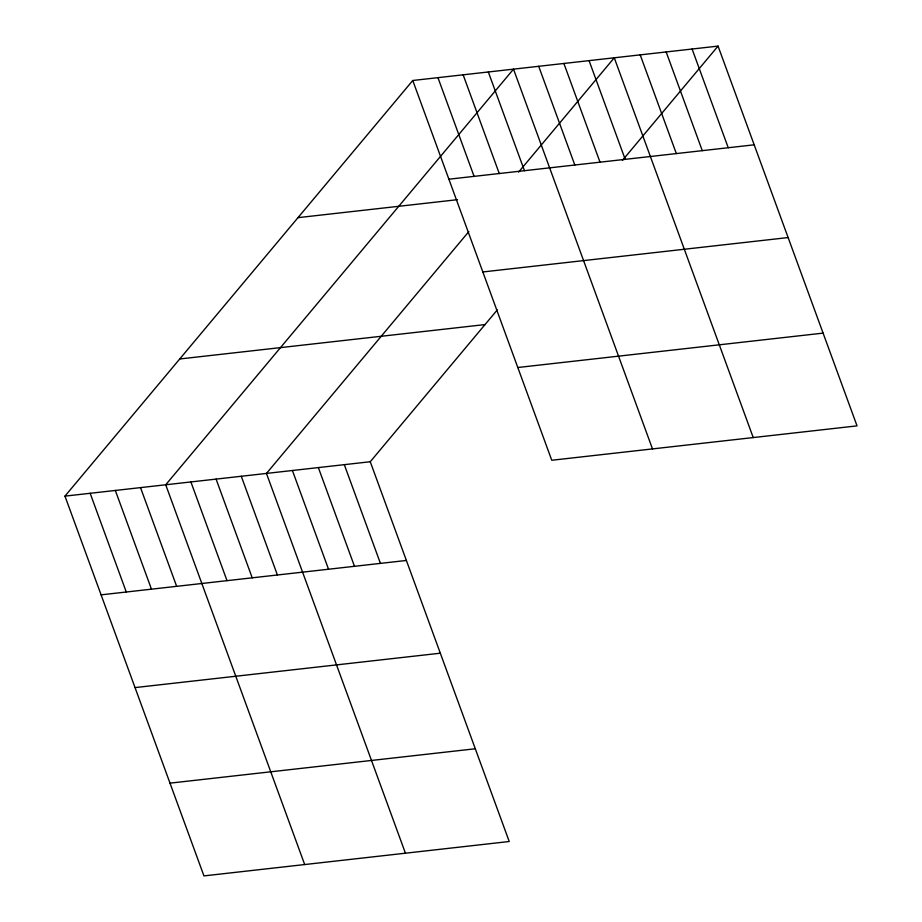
<?xml version="1.0" encoding="UTF-8"?>
<svg xmlns="http://www.w3.org/2000/svg" width="922" height="922" viewBox="0 0 922 922"><rect width="100%" height="100%" fill="white"/><g stroke="black" fill="none" stroke-linecap="round" stroke-linejoin="round"><path stroke-width="1.38" d="M497.292 309.919L370.252 461.738L509.232 841.509L203.946 875.9L64.966 496.128L412.768 80.491L718.054 46.1L857.034 425.872L551.748 460.262L412.768 80.491M468.825 231.595L266.458 473.435L405.438 853.207M518.613 172.091L614.259 57.798L753.228 437.558M622.408 160.405L718.054 46.1M448.899 179.202L754.173 144.812M298.002 217.65L457.508 199.682M482.84 271.955L788.114 237.565M179.744 358.969L485.03 324.579M517.807 367.509L823.092 333.119M64.966 496.128L370.252 461.738M101.097 594.84L406.383 560.461M135.038 687.593L440.324 653.202M170.005 783.147L475.291 748.768M692.099 49.027L728.23 147.739M666.157 51.943L702.276 150.655M640.202 54.871L676.333 153.582M589.066 60.633L625.197 159.345M563.884 63.468L600.015 162.18M538.702 66.303L574.821 165.015M652.488 448.91L513.508 69.138L165.718 484.788L304.686 864.548M488.326 71.974L524.457 170.697M463.144 74.82L499.263 173.532M437.95 77.655L474.081 176.367M344.309 464.665L380.429 563.377M318.355 467.592L354.486 566.304M292.412 470.508L328.532 569.22M241.276 476.271L277.395 574.982M216.082 479.106L252.213 577.817M190.9 481.941L227.019 580.664M140.524 487.623L176.655 586.334M115.342 490.458L151.462 589.17M90.16 493.293L126.279 592.005"/></g></svg>
